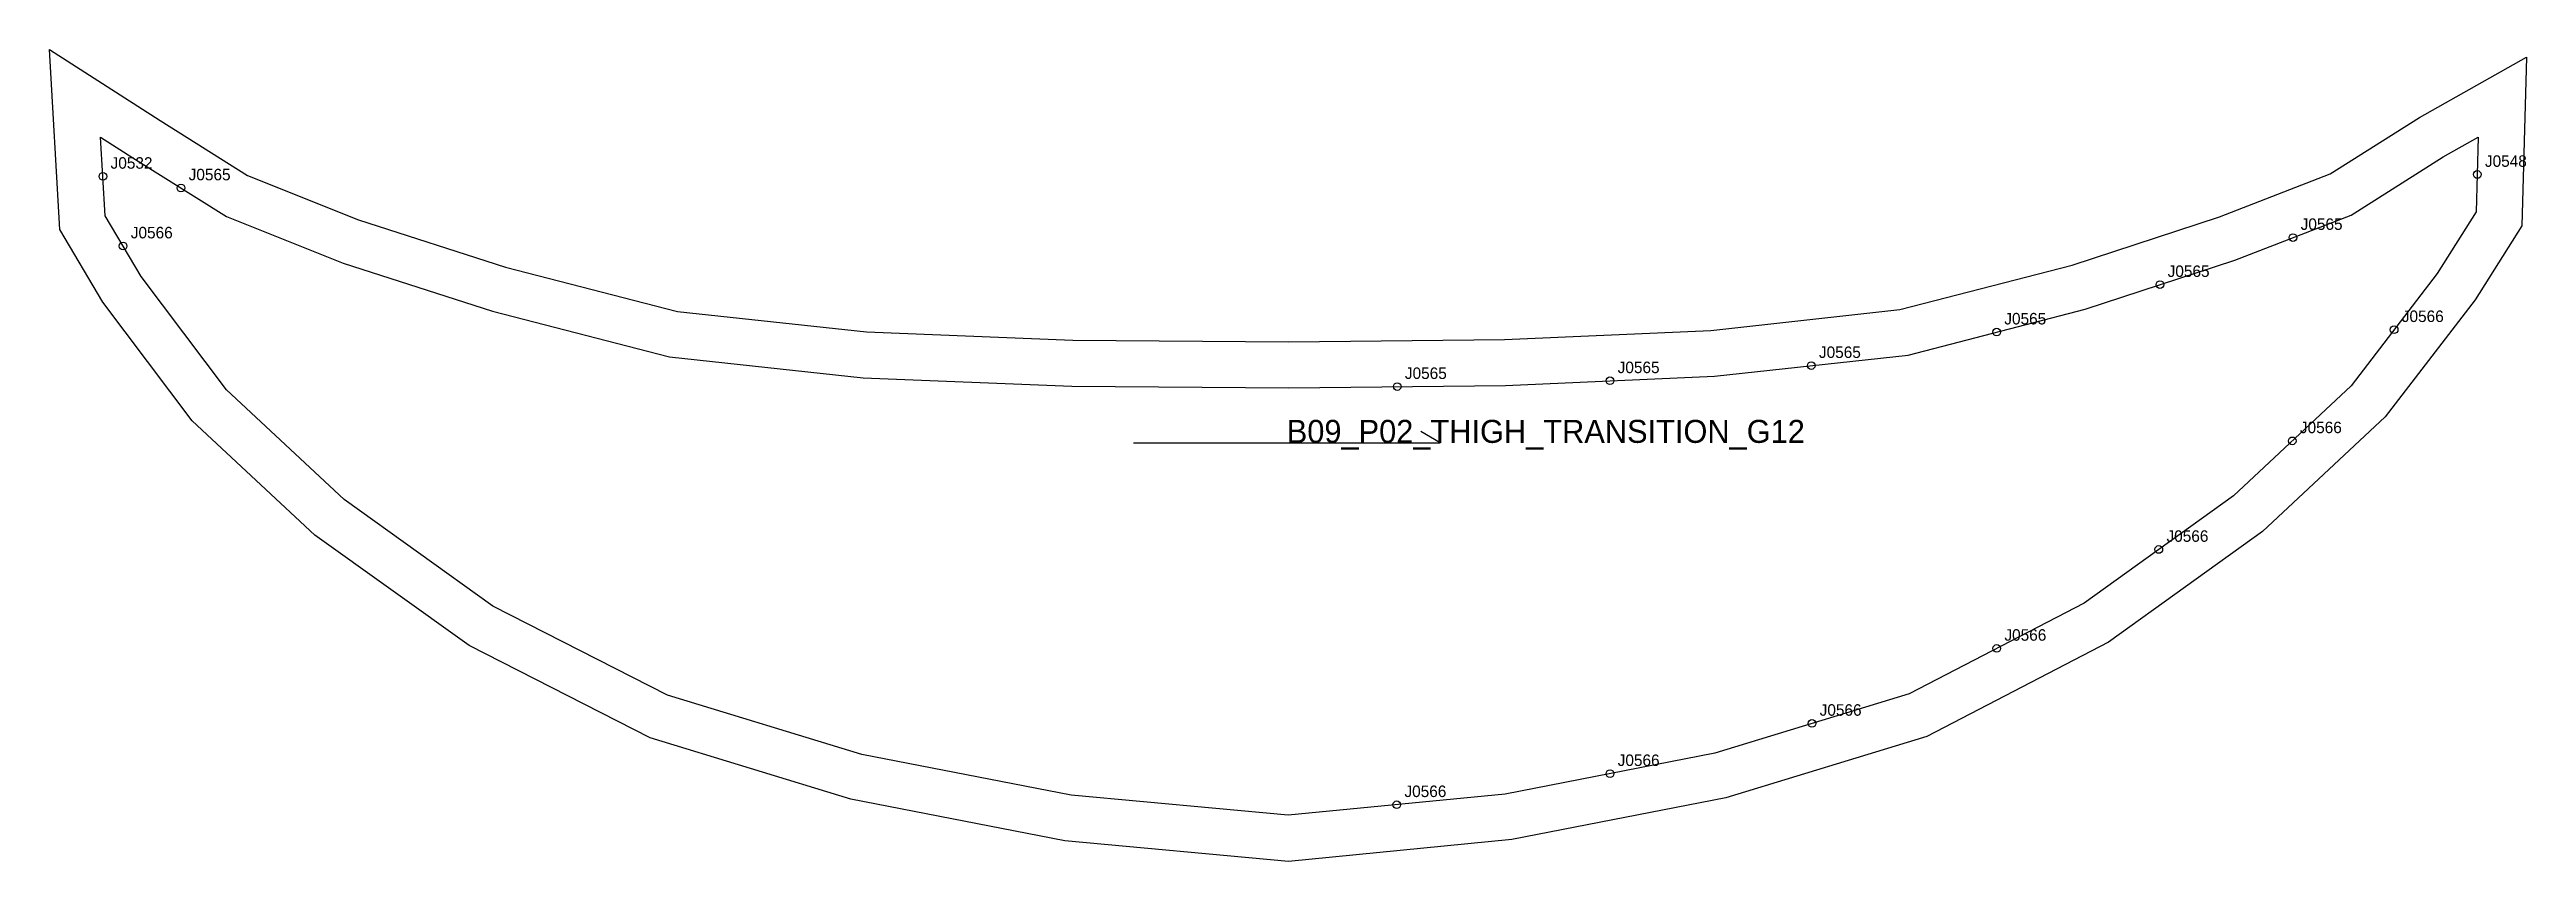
# Model space of a CAD drawing. Header units: millimetres. Extents: x -13 to 633, y -189 to 23.
import ezdxf

# ---------------------------------------------------------------- set-up
doc = ezdxf.new("R2010")
doc.units = ezdxf.units.MM
for name, color, linetype in [('CUT', 1, 'Continuous'), ('GRAIN', 3, 'Continuous'), ('LABEL', 7, 'Continuous'), ('NOTCH', 2, 'Continuous'), ('SEW', 5, 'Continuous')]:
    doc.layers.add(name, color=color, linetype=linetype)

msp = doc.modelspace()

# ---------------------------------------------------------------- linework, layer by layer
at = {"layer": 'CUT'}
msp.add_lwpolyline([(-13.33, 22.85), (15.53, 4.28), (38.27, -10), (67.28, -21.62), (105.54, -33.94), (150.47, -45.52), (199.74, -50.87), (253.56, -52.99), (309.82, -53.45), (366.06, -52.81), (419.91, -50.45), (469.2, -45.04), (514.12, -33.41), (552.54, -20.8), (581.46, -9.59), (604.71, 5.12), (632.61, 20.88), (631.42, -23.16), (619.2, -42.51), (595.79, -72.99), (563.82, -102.94), (523.59, -131.86), (476.21, -156.42), (423.85, -172.44), (368.05, -183.36), (309.74, -189.06), (251.42, -183.64), (195.62, -172.76), (143.33, -156.78), (96.06, -132.73), (55.85, -103.86), (23.9, -74.02), (0.55, -43.05), (-10.63, -24.12), (-13.33, 22.85)], close=True, dxfattribs=at)
at = {"layer": 'GRAIN'}
for p, q in [((349.32, -79.81), (344.32, -76.81)), ((269.32, -79.81), (349.32, -79.81))]:
    msp.add_line(p, q, dxfattribs=at)
at = {"layer": 'NOTCH'}
for centre in [(0.59, -10.26), (20.95, -13.29), (619.78, -9.77), (571.73, -26.23), (5.86, -28.44), (537.04, -38.51), (494.44, -50.9), (598.11, -50.27), (338.12, -65.13), (393.61, -63.61), (446.1, -59.65), (571.53, -79.28), (536.74, -107.63), (494.47, -133.44), (446.29, -153.02), (393.62, -166.13), (338.01, -174.24)]:
    msp.add_circle(centre, 1, dxfattribs=at)
at = {"layer": 'SEW'}
msp.add_lwpolyline([(0, 0), (9.09, -5.85), (32.8, -20.74), (63.2, -32.92), (102.2, -45.47), (148.31, -57.35), (198.85, -62.85), (253.28, -64.99), (309.84, -65.45), (366.39, -64.81), (420.83, -62.42), (471.37, -56.88), (517.5, -44.93), (556.58, -32.1), (586.88, -20.35), (610.87, -5.18), (620.05, 0), (619.52, -19.54), (609.35, -35.64), (586.87, -64.9), (556.18, -93.65), (517.29, -121.61), (471.65, -145.26), (420.93, -160.78), (366.31, -171.48), (309.71, -177), (253.13, -171.75), (198.53, -161.11), (147.83, -145.61), (102.31, -122.45), (63.48, -94.56), (32.86, -65.96), (10.53, -36.36), (1.18, -20.52)], close=True, dxfattribs=at)

# ---------------------------------------------------------------- texts
at = {"layer": 'LABEL'}
for s, height, p in [('J0532', 3, (2.59, -8.26)), ('J0548', 3, (621.78, -7.77)), ('J0565', 3, (22.95, -11.29)), ('J0566', 3, (7.86, -26.44)), ('J0565', 3, (573.73, -24.23)), ('J0565', 3, (539.04, -36.51)), ('J0565', 3, (496.44, -48.9)), ('J0566', 3, (600.11, -48.27)), ('J0565', 3, (448.1, -57.65)), ('J0565', 3, (340.12, -63.13)), ('J0565', 3, (395.61, -61.61)), ('B09_P02_THIGH_TRANSITION_G12', 6, (309.32, -79.81)), ('J0566', 3, (573.53, -77.28)), ('J0566', 3, (538.74, -105.63)), ('J0566', 3, (496.47, -131.44)), ('J0566', 3, (448.29, -151.02)), ('J0566', 3, (395.62, -164.13)), ('J0566', 3, (340.01, -172.24))]:
    msp.add_text(s, height=height, dxfattribs=at).set_placement(p)

doc.saveas('drawing.dxf')
